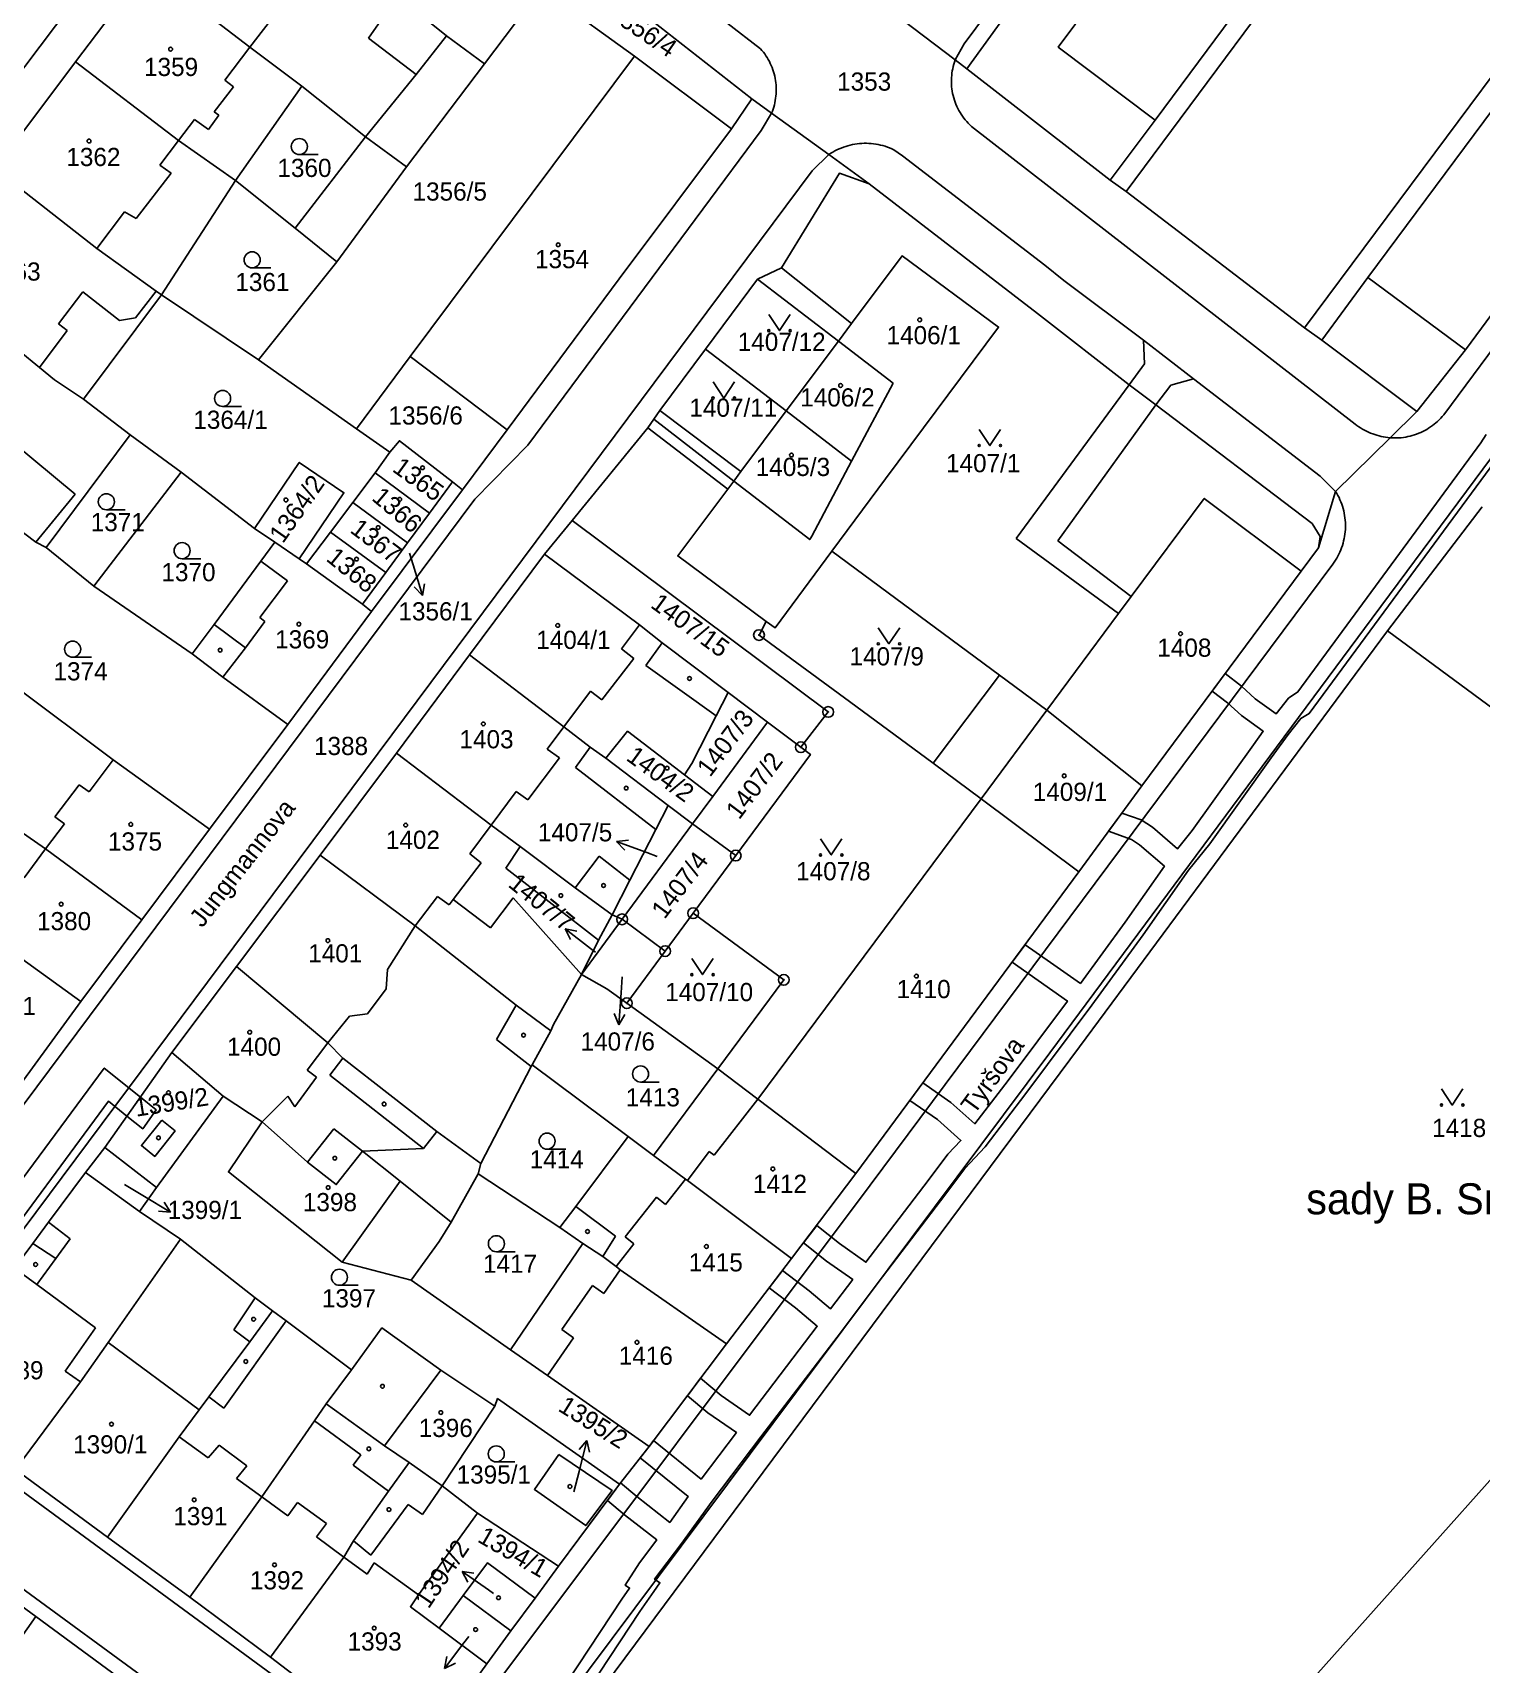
# Model space of a CAD drawing. Extents: x -784124 to -780570, y -980818 to -976926.
# Drawn here: x -782074.2 to -781938.7, y -979151.9 to -978999.4 of the extents above; entities that cross this region are included whole.
import ezdxf
from ezdxf.enums import TextEntityAlignment as Align

# ---------------------------------------------------------------- set-up
doc = ezdxf.new("R2010")
doc.units = 0
doc.header["$LTSCALE"] = 3.138375
doc.header["$MEASUREMENT"] = 0
doc.linetypes.add('0_051C', pattern=[0])
for name, color, linetype in [('1008', 1, 'CONTINUOUS'), ('1010', 1, 'CONTINUOUS'), ('1029', 1, 'CONTINUOUS'), ('105', 1, 'CONTINUOUS'), ('18', 1, 'CONTINUOUS'), ('21800', 1, 'CONTINUOUS'), ('21900', 1, 'CONTINUOUS'), ('21999', 1, 'CONTINUOUS'), ('23700', 1, 'CONTINUOUS'), ('304', 1, 'CONTINUOUS'), ('314', 1, 'CONTINUOUS'), ('402', 1, 'CONTINUOUS'), ('404', 1, 'CONTINUOUS')]:
    doc.layers.add(name, color=color, linetype=linetype)

# ---------------------------------------------------------------- blocks, each defined once
blk = doc.blocks.new('4_02$0')
at = {"layer": '404', "color": 255, "linetype": 'Continuous'}
blk.add_circle((-0.01, 0), 0.175, dxfattribs=at)
blk = doc.blocks.new('1029$1')
at = {"layer": '1029', "color": 6, "linetype": 'Continuous'}
for p, q in [((0, 3), (-0.5, 2)), ((0, 0), (0, 3)), ((0, 3), (0.5, 2))]:
    blk.add_line(p, q, dxfattribs=at)
blk = doc.blocks.new('3_04$3')
at = {"layer": '304', "color": 255, "linetype": 'Continuous'}
blk.add_line((0.01, 0), (1.76, 0), dxfattribs=at)
blk.add_circle((0.01, 0.75), 0.75, dxfattribs=at)
blk = doc.blocks.new('3_14$2')
at = {"layer": '314', "color": 255, "linetype": 'Continuous'}
blk.add_lwpolyline([(-1, 1.5), (0, 0), (1, 1.5)], dxfattribs=at)
for centre in [(-1, 0), (1, 0)]:
    blk.add_circle(centre, 0.1, dxfattribs=at)
blk = doc.blocks.new('1_05$19')
at = {"layer": '105', "color": 3, "linetype": 'Continuous'}
for radius in [0.5, 0.0303]:
    blk.add_circle((0, 0), radius, dxfattribs=at)

msp = doc.modelspace()

# ---------------------------------------------------------------- linework, layer by layer
at = {"layer": '1029', "color": 255, "linetype": 'Continuous'}
for p, q in [((-782038.91, -979048.02), (-782038.58, -979049.12)), ((-782015.76, -979076.38), (-782016.75, -979076.01)), ((-782021.54, -979085.34), (-782022, -979084.99)), ((-782019.03, -979087.65), (-782019.14, -979089.13)), ((-782065.57, -979107.05), (-782063.84, -979108.1)), ((-782023.55, -979135.81), (-782023.07, -979133.91)), ((-782031.06, -979145.31), (-782031.55, -979144.97)), ((-782033.39, -979149.31), (-782033.83, -979149.91))]:
    msp.add_line(p, q, dxfattribs=at)
at = {"layer": '21800', "color": 255, "linetype": 'Continuous'}
for p, q in [((-781987.08, -979000.42), (-781958.5, -978962.03)), ((-782045.84, -978970.11), (-782006.11, -979000.87)), ((-781894.98, -978971.29), (-781942.24, -979035.1)), ((-781917.38, -978976.05), (-781955.25, -979026.98)), ((-781971.93, -979014.22), (-781946.86, -978980.46)), ((-781948.94, -979054.12), (-781903.88, -978993.4)), ((-782051.29, -978997.43), (-782053.85, -979000.72)), ((-782042.76, -978999.89), (-782041.39, -978997.91)), ((-782038.3, -979003.29), (-782042.76, -978999.89)), ((-782035.46, -978999.65), (-782038.3, -979003.29)), ((-782053.85, -979000.72), (-782056.19, -979003.8)), ((-781987.08, -979000.42), (-781987.91, -979001.92)), ((-782043.03, -979009.1), (-782038.3, -979003.29)), ((-782055.36, -979004.44), (-782057.17, -979006.77)), ((-782056.19, -979003.8), (-782055.36, -979004.44)), ((-782059.01, -979007.49), (-782060.52, -979009.46)), ((-782057.72, -979008.43), (-782059.01, -979007.49)), ((-782056.74, -979007.08), (-782057.72, -979008.43)), ((-782057.17, -979006.77), (-782056.74, -979007.08)), ((-782006.05, -979008.5), (-782005.07, -979006.91)), ((-781973.42, -979013.15), (-781969.21, -979007.55)), ((-782060.52, -979009.46), (-782062.27, -979011.77)), ((-782049.6, -979017.66), (-782043.03, -979009.1)), ((-782006.05, -979008.5), (-782027.85, -979037.95)), ((-781950.52, -979035.96), (-781986.39, -979008.13)), ((-782001.27, -979012.28), (-781999.73, -979010.77)), ((-781992.85, -979010.87), (-781993.64, -979010.31)), ((-781979.54, -979021.12), (-781992.85, -979010.87)), ((-782085.24, -979124.93), (-782001.27, -979012.28)), ((-782061.2, -979012.49), (-782064.47, -979016.73)), ((-782062.27, -979011.77), (-782061.2, -979012.49)), ((-782065.56, -979016.12), (-782068.15, -979019.54)), ((-782064.47, -979016.73), (-782065.56, -979016.12)), ((-781997.6, -979026.57), (-782004.16, -979021.36)), ((-781977.75, -979022.54), (-781979.54, -979021.12)), ((-781970.31, -979028.12), (-781977.75, -979022.54)), ((-781953.64, -979028.12), (-781949.34, -979022.27)), ((-782071.73, -979026.59), (-782069.47, -979023.61)), ((-782066.04, -979026.27), (-782069.47, -979023.61)), ((-782062.6, -979023.54), (-782064.52, -979026.03)), ((-782064.52, -979026.03), (-782066.04, -979026.27)), ((-782070.93, -979027.23), (-782073.51, -979030.67)), ((-782071.73, -979026.59), (-782070.93, -979027.23)), ((-781965.65, -979031.74), (-781970.31, -979028.12)), ((-781970.31, -979028.12), (-781970.2, -979030.34)), ((-781970.2, -979030.34), (-781971.64, -979032.28)), ((-781971.64, -979032.28), (-781982.22, -979046.65)), ((-781967.76, -979032.34), (-781969.14, -979034.17)), ((-781965.65, -979031.74), (-781967.76, -979032.34)), ((-781953.78, -979040.84), (-781965.65, -979031.74)), ((-782007.95, -979040.4), (-782015.53, -979034.71)), ((-781969.14, -979034.17), (-781978.33, -979046.87)), ((-782009.17, -979042.04), (-782016.64, -979036.3)), ((-782076.07, -979037.62), (-782070.16, -979042.51)), ((-782027.85, -979037.95), (-782032.81, -979042.99)), ((-781952.35, -979042.26), (-781953.78, -979040.84)), ((-782032.81, -979042.99), (-782091.46, -979121.65)), ((-782070.16, -979042.51), (-782073.86, -979047)), ((-781982.22, -979046.65), (-781972.65, -979053.68)), ((-781978.33, -979046.87), (-781971.47, -979052.08)), ((-782050.34, -979050.61), (-782052.81, -979048.78)), ((-781952.61, -979049.06), (-781995.87, -979107.12)), ((-782052.9, -979054.06), (-782050.34, -979050.61)), ((-782054.26, -979056.87), (-782057.19, -979054.69)), ((-782054.26, -979056.87), (-782052.43, -979054.41)), ((-782052.43, -979054.41), (-782052.9, -979054.06)), ((-782017.42, -979054.75), (-782019.09, -979056.99)), ((-781979.06, -979094.74), (-781948.94, -979054.12)), ((-782015.3, -979056.42), (-782016.83, -979058.53)), ((-782056.36, -979059.63), (-782054.26, -979056.87)), ((-782017.95, -979057.88), (-782020.95, -979061.74)), ((-782019.09, -979056.99), (-782017.95, -979057.88)), ((-782016.83, -979058.53), (-782010.26, -979063.25)), ((-782022.01, -979060.94), (-782024.48, -979064.26)), ((-782020.95, -979061.74), (-782022.01, -979060.94)), ((-781979.33, -979062.72), (-781985.49, -979070.99)), ((-782024.48, -979064.26), (-782026.04, -979066.37)), ((-782066.62, -979067.36), (-782068.88, -979070.34)), ((-782024.91, -979067.16), (-782027.85, -979071.09)), ((-782026.04, -979066.37), (-782024.91, -979067.16)), ((-782022.04, -979066.17), (-782023.41, -979068.08)), ((-782023.41, -979068.08), (-782015.88, -979073.88)), ((-782069.79, -979069.68), (-782072.06, -979072.68)), ((-782068.88, -979070.34), (-782069.79, -979069.68)), ((-782028.95, -979070.31), (-782031.29, -979073.48)), ((-782027.85, -979071.09), (-782028.95, -979070.31)), ((-782071.16, -979073.34), (-782072.94, -979075.69)), ((-782072.06, -979072.68), (-782071.16, -979073.34)), ((-782031.29, -979073.48), (-782033.29, -979076.14)), ((-782072.94, -979075.69), (-782074.94, -979078.4)), ((-782033.29, -979076.14), (-782032.23, -979077)), ((-782028.57, -979075.46), (-782029.93, -979077.49)), ((-782023.42, -979079.31), (-782021.2, -979076.37)), ((-782021.2, -979076.37), (-782018.31, -979078.6)), ((-782032.23, -979077), (-782034.83, -979080.43)), ((-782029.93, -979077.49), (-782021.26, -979084.22)), ((-782036.29, -979080.12), (-782038.38, -979082.89)), ((-782035.21, -979080.93), (-782036.29, -979080.12)), ((-782034.83, -979080.43), (-782035.21, -979080.93)), ((-782034.83, -979080.43), (-782031.36, -979083.06)), ((-782031.36, -979083.06), (-782029.24, -979080.26)), ((-782029.24, -979080.26), (-782022.85, -979087.42)), ((-782038.38, -979082.89), (-782040.98, -979086.97)), ((-782040.98, -979086.97), (-782041.1, -979088.78)), ((-782041.1, -979088.78), (-782042.86, -979091.11)), ((-782028.95, -979090.28), (-782030.8, -979093.5)), ((-782044.53, -979091.33), (-782046.56, -979093.81)), ((-782042.86, -979091.11), (-782044.53, -979091.33)), ((-782046.56, -979093.81), (-782048.49, -979096.36)), ((-782030.88, -979164.07), (-781979.06, -979094.74)), ((-782030.8, -979093.5), (-782027.55, -979096.03)), ((-782048.49, -979096.36), (-782047.6, -979097.03)), ((-782046.38, -979096.85), (-782045.14, -979095.26)), ((-782047.6, -979097.03), (-782049.63, -979099.79)), ((-782037.61, -979103.69), (-782046.38, -979096.85)), ((-782050.3, -979098.8), (-782052.69, -979101.2)), ((-782049.63, -979099.79), (-782050.3, -979098.8)), ((-782010.43, -979104.32), (-782006.37, -979099.09)), ((-782046.01, -979101.86), (-782048.45, -979104.97)), ((-782043.33, -979103.96), (-782046.01, -979101.86)), ((-782036.38, -979102.11), (-782037.61, -979103.69)), ((-782037.61, -979103.69), (-782043.33, -979103.96)), ((-782012.95, -979106.69), (-782010.9, -979103.99)), ((-782010.9, -979103.99), (-782010.43, -979104.32)), ((-782045.22, -979114.31), (-782039.79, -979106.74)), ((-781995.87, -979107.12), (-782036.53, -979161.37)), ((-782014.98, -979108.94), (-782013.11, -979106.57)), ((-782018.77, -979111.97), (-782015.84, -979108.26)), ((-782015.84, -979108.26), (-782014.98, -979108.94)), ((-782019.66, -979111.9), (-782023.38, -979109.11)), ((-782072.68, -979110.59), (-782070.65, -979112.13)), ((-782074.14, -979112.57), (-782071.99, -979113.98)), ((-782070.65, -979112.13), (-782071.99, -979113.98)), ((-782020.86, -979113.78), (-782019.66, -979111.9)), ((-782019.61, -979114.72), (-782017.95, -979112.61)), ((-782017.95, -979112.61), (-782018.77, -979111.97)), ((-782071.99, -979113.98), (-782073.75, -979116.41)), ((-782075.85, -979114.9), (-782073.75, -979116.41)), ((-782019.22, -979115.03), (-782020.76, -979117.25)), ((-782073.75, -979116.41), (-782068.28, -979120.48)), ((-782053.35, -979117.66), (-782055.35, -979120.66)), ((-782021.83, -979116.51), (-782024.69, -979120.62)), ((-782020.76, -979117.25), (-782021.83, -979116.51)), ((-782068.28, -979120.48), (-782071.1, -979124.51)), ((-782056.27, -979127.96), (-782050.45, -979119.81)), ((-782055.35, -979120.66), (-782053.86, -979121.76)), ((-782024.69, -979120.62), (-782023.58, -979121.39)), ((-782067.1, -979121.85), (-782058.58, -979128.14)), ((-782023.58, -979121.39), (-782026.03, -979124.93)), ((-782071.1, -979124.51), (-782069.67, -979125.51)), ((-782036, -979124.41), (-782041.27, -979131.5)), ((-782057.67, -979126.91), (-782056.27, -979127.96)), ((-782039.33, -979161.98), (-782084.7, -979128.72)), ((-782043.46, -979132.33), (-782047.81, -979129.16)), ((-782060.44, -979130.66), (-782057.73, -979132.63)), ((-782057.73, -979132.63), (-782056.7, -979131.42)), ((-782056.7, -979131.42), (-782054.13, -979133.37)), ((-782044.19, -979133.32), (-782043.46, -979132.33)), ((-782054.13, -979133.37), (-782055.09, -979134.55)), ((-782055.09, -979134.55), (-782052.72, -979136.27)), ((-782040.87, -979135.75), (-782044.19, -979133.32)), ((-782088.57, -979134.99), (-782043.42, -979168.04)), ((-782035.87, -979135.25), (-782037.7, -979137.91)), ((-782052.72, -979136.27), (-782050.3, -979138.05)), ((-782050.3, -979138.05), (-782049.38, -979136.8)), ((-782049.38, -979136.8), (-782046.68, -979138.76)), ((-782039.05, -979136.98), (-782042.54, -979141.71)), ((-782037.7, -979137.91), (-782039.05, -979136.98)), ((-782046.68, -979138.76), (-782047.61, -979140.02)), ((-782047.61, -979140.02), (-782045.05, -979141.9)), ((-782042.54, -979141.71), (-782044.16, -979140.37)), ((-782045.05, -979141.9), (-782042.89, -979143.51)), ((-782042.89, -979143.51), (-782042.24, -979142.45)), ((-782042.24, -979142.45), (-782038.08, -979145.43))]:
    msp.add_line(p, q, dxfattribs=at)
for points in [[(-782005.07, -979006.91), (-782004.995, -979006.716), (-782004.926, -979006.519), (-782004.865, -979006.32), (-782004.811, -979006.118), (-782004.764, -979005.915), (-782004.725, -979005.711), (-782004.693, -979005.505), (-782004.668, -979005.298), (-782004.651, -979005.09), (-782004.642, -979004.882), (-782004.639, -979004.674), (-782004.645, -979004.465), (-782004.658, -979004.257), (-782004.678, -979004.05), (-782004.706, -979003.844), (-782004.742, -979003.638), (-782004.784, -979003.434), (-782004.834, -979003.232), (-782004.892, -979003.032), (-782004.956, -979002.833), (-782005.028, -979002.638), (-782005.107, -979002.445), (-782005.192, -979002.255), (-782005.284, -979002.068), (-782005.383, -979001.885), (-782005.489, -979001.705), (-782005.601, -979001.529), (-782005.719, -979001.358), (-782005.844, -979001.19), (-782005.974, -979001.028), (-782006.11, -979000.87)], [(-781986.39, -979008.13), (-781986.545, -979007.985), (-781986.694, -979007.834), (-781986.837, -979007.678), (-781986.974, -979007.516), (-781987.106, -979007.349), (-781987.231, -979007.178), (-781987.349, -979007.002), (-781987.461, -979006.822), (-781987.566, -979006.638), (-781987.665, -979006.45), (-781987.756, -979006.259), (-781987.84, -979006.064), (-781987.917, -979005.866), (-781987.986, -979005.666), (-781988.048, -979005.463), (-781988.102, -979005.258), (-781988.148, -979005.051), (-781988.187, -979004.843), (-781988.218, -979004.633), (-781988.242, -979004.422), (-781988.257, -979004.211), (-781988.265, -979003.999), (-781988.264, -979003.787), (-781988.256, -979003.575), (-781988.24, -979003.363), (-781988.216, -979003.152), (-781988.184, -979002.943), (-781988.145, -979002.734), (-781988.097, -979002.528), (-781988.042, -979002.323), (-781987.98, -979002.12), (-781987.91, -979001.92)], [(-781993.64, -979010.31), (-781993.841, -979010.219), (-781994.044, -979010.135), (-781994.251, -979010.059), (-781994.46, -979009.99), (-781994.672, -979009.928), (-781994.886, -979009.874), (-781995.101, -979009.828), (-781995.318, -979009.79), (-781995.536, -979009.759), (-781995.756, -979009.736), (-781995.975, -979009.721), (-781996.196, -979009.714), (-781996.416, -979009.715), (-781996.636, -979009.724), (-781996.856, -979009.74), (-781997.075, -979009.765), (-781997.293, -979009.797), (-781997.51, -979009.837), (-781997.725, -979009.885), (-781997.938, -979009.94), (-781998.149, -979010.004), (-781998.358, -979010.074), (-781998.564, -979010.152), (-781998.767, -979010.237), (-781998.967, -979010.33), (-781999.164, -979010.43), (-781999.356, -979010.536), (-781999.545, -979010.65), (-781999.73, -979010.77)], [(-781942.24, -979035.1), (-781942.376, -979035.26), (-781942.518, -979035.415), (-781942.665, -979035.565), (-781942.818, -979035.71), (-781942.975, -979035.849), (-781943.138, -979035.982), (-781943.305, -979036.11), (-781943.476, -979036.232), (-781943.652, -979036.347), (-781943.831, -979036.457), (-781944.014, -979036.559), (-781944.201, -979036.656), (-781944.391, -979036.745), (-781944.585, -979036.828), (-781944.781, -979036.904), (-781944.979, -979036.973), (-781945.18, -979037.034), (-781945.383, -979037.089), (-781945.588, -979037.136), (-781945.794, -979037.176), (-781946.002, -979037.209), (-781946.211, -979037.235), (-781946.42, -979037.253), (-781946.63, -979037.263), (-781946.84, -979037.266), (-781947.05, -979037.262), (-781947.26, -979037.25)], [(-781947.26, -979037.25), (-781947.468, -979037.228), (-781947.675, -979037.199), (-781947.881, -979037.163), (-781948.086, -979037.121), (-781948.289, -979037.071), (-781948.49, -979037.014), (-781948.689, -979036.95), (-781948.886, -979036.88), (-781949.081, -979036.803), (-781949.273, -979036.72), (-781949.461, -979036.63), (-781949.647, -979036.533), (-781949.829, -979036.431), (-781950.008, -979036.322), (-781950.183, -979036.207), (-781950.353, -979036.086), (-781950.52, -979035.96)], [(-781952.35, -979042.26), (-781952.237, -979042.448), (-781952.132, -979042.639), (-781952.033, -979042.835), (-781951.941, -979043.034), (-781951.857, -979043.236), (-781951.78, -979043.441), (-781951.71, -979043.648), (-781951.648, -979043.858), (-781951.594, -979044.07), (-781951.547, -979044.284), (-781951.508, -979044.5), (-781951.477, -979044.717), (-781951.453, -979044.934), (-781951.438, -979045.153), (-781951.431, -979045.372), (-781951.431, -979045.591), (-781951.439, -979045.809), (-781951.456, -979046.028), (-781951.48, -979046.245), (-781951.512, -979046.462), (-781951.552, -979046.677), (-781951.599, -979046.891), (-781951.655, -979047.103), (-781951.717, -979047.313), (-781951.788, -979047.52), (-781951.866, -979047.725), (-781951.951, -979047.926), (-781952.044, -979048.125), (-781952.143, -979048.32), (-781952.25, -979048.511), (-781952.363, -979048.698), (-781952.483, -979048.881), (-781952.61, -979049.06)], [(-782062.08, -979101.04), (-782060.84, -979102.05), (-782062.74, -979104.43), (-782063.98, -979103.43), (-782062.08, -979101.04)]]:
    msp.add_lwpolyline(points, dxfattribs=at)
at = {"layer": '21900', "color": 3, "linetype": 'Continuous'}
for p, q in [((-782024.15, -978992.04), (-782006.92, -979005.57)), ((-782063.51, -978993.3), (-782070.13, -979002.09)), ((-782031.92, -979002.27), (-782026.61, -978995.27)), ((-782026.61, -978995.27), (-782017.88, -979001.55)), ((-782017.88, -979001.55), (-782038.87, -979029.66)), ((-782008.83, -979008.35), (-782017.88, -979001.55)), ((-782070.13, -979002.09), (-782077.66, -979012.12)), ((-782039.2, -979011.92), (-782031.92, -979002.27)), ((-782055.2, -979013.18), (-782048.99, -979004.37)), ((-782006.92, -979005.57), (-782008.83, -979008.35)), ((-782045.7, -979020.78), (-782039.2, -979011.92)), ((-782055.2, -979013.18), (-782062.12, -979023.89)), ((-782053.05, -979029.95), (-782045.7, -979020.78)), ((-782011.25, -979028.95), (-782006.4, -979022.42)), ((-782006.4, -979022.42), (-781998.83, -979028.21)), ((-782069.41, -979033.65), (-782062.12, -979023.89)), ((-782062.12, -979023.89), (-782053.05, -979029.95)), ((-782003.72, -979034.74), (-782011.25, -979028.95)), ((-781998.83, -979028.21), (-782003.72, -979034.74)), ((-781940.2, -979029.03), (-781944.77, -979034.8)), ((-782043.87, -979036.4), (-782053.05, -979029.95)), ((-782043.87, -979036.4), (-782038.87, -979029.66)), ((-782038.87, -979029.66), (-782029.78, -979036.5)), ((-782069.41, -979033.65), (-782065.03, -979036.96)), ((-782065.03, -979036.96), (-782060.27, -979040.47)), ((-782040.76, -979038.59), (-782043.87, -979036.4)), ((-782029.78, -979036.5), (-782033.96, -979042.1)), ((-782008.61, -979041.29), (-782016.09, -979035.52)), ((-782042.14, -979040.53), (-782040.76, -979038.59)), ((-782060.27, -979040.47), (-782053.41, -979045.73)), ((-782044.22, -979043.29), (-782042.14, -979040.53)), ((-782042.14, -979040.53), (-782037.06, -979044.3)), ((-782037.06, -979044.3), (-782034.91, -979041.37)), ((-782033.96, -979042.1), (-782034.91, -979041.37)), ((-782033.96, -979042.1), (-782042.48, -979053.5)), ((-782046.31, -979046.06), (-782044.22, -979043.29)), ((-782044.22, -979043.29), (-782039.1, -979047.07)), ((-782039.1, -979047.07), (-782037.06, -979044.3)), ((-781938.65, -979043.71), (-781947.5, -979055.31)), ((-782053.41, -979045.73), (-782051.5, -979047.02)), ((-782048.55, -979049.02), (-782046.31, -979046.06)), ((-782046.31, -979046.06), (-782041.13, -979049.84)), ((-782026.29, -979048.12), (-782023.72, -979044.97)), ((-782023.72, -979044.97), (-781999.78, -979062.88)), ((-782072.9, -979047.5), (-782068.42, -979051.11)), ((-782051.5, -979047.02), (-782049.24, -979048.55)), ((-782041.13, -979049.84), (-782039.1, -979047.07)), ((-781953.94, -979047.52), (-781955.57, -979049.71)), ((-782049.24, -979048.55), (-782048.55, -979049.02)), ((-782048.55, -979049.02), (-782043.31, -979052.81)), ((-782033.31, -979057.54), (-782026.29, -979048.12)), ((-781999.43, -979047.84), (-781983.78, -979059.45)), ((-782043.31, -979052.81), (-782041.13, -979049.84)), ((-781955.57, -979049.71), (-781970.46, -979069.78)), ((-782068.42, -979051.11), (-782059.23, -979057.44)), ((-782050.28, -979064.04), (-782042.48, -979053.5)), ((-782042.48, -979053.5), (-782043.31, -979052.81)), ((-782040.15, -979066.74), (-782033.31, -979057.54)), ((-781989.98, -979067.67), (-781983.78, -979059.45)), ((-781983.78, -979059.45), (-781979.33, -979062.72)), ((-782005.45, -979063.84), (-782009.12, -979061.07)), ((-781999.78, -979062.88), (-782002.34, -979066.18)), ((-781979.33, -979062.72), (-781970.46, -979069.78)), ((-782057.61, -979073.84), (-782050.28, -979064.04)), ((-782005.45, -979063.84), (-782010.58, -979070.8)), ((-782002.34, -979066.18), (-782005.45, -979063.84)), ((-782047.26, -979076.27), (-782040.15, -979066.74)), ((-782014.73, -979071.62), (-782020.56, -979067.21)), ((-782013.22, -979068.77), (-782010.58, -979070.8)), ((-781985.49, -979070.99), (-781989.98, -979067.67)), ((-781970.46, -979069.78), (-781976.34, -979077.82)), ((-782012.46, -979073.34), (-782014.73, -979071.62)), ((-782010.58, -979070.8), (-782012.46, -979073.34)), ((-782006.37, -979099.09), (-781985.49, -979070.99)), ((-781985.49, -979070.99), (-781976.34, -979077.82)), ((-782012.46, -979073.34), (-782019.05, -979082.27)), ((-782012.46, -979073.34), (-782008.43, -979076.31)), ((-782063.94, -979082.31), (-782057.61, -979073.84)), ((-782055.09, -979086.68), (-782047.26, -979076.27)), ((-782012.41, -979081.7), (-782008.43, -979076.31)), ((-781976.34, -979077.82), (-781997.19, -979106.03)), ((-782069.64, -979089.94), (-782063.94, -979082.31)), ((-782019.05, -979082.27), (-782022.85, -979087.42)), ((-782019.99, -979081.85), (-782019.05, -979082.27)), ((-782019.05, -979082.27), (-782015.02, -979085.24)), ((-782015.02, -979085.24), (-782012.41, -979081.7)), ((-782012.41, -979081.7), (-782003.93, -979087.93)), ((-782018.61, -979090.11), (-782015.02, -979085.24)), ((-782061.14, -979094.73), (-782055.09, -979086.68)), ((-782003.93, -979087.93), (-782010.11, -979096.26)), ((-782075.24, -979097.64), (-782069.64, -979089.94)), ((-782018.61, -979090.11), (-782010.11, -979096.26)), ((-782027.46, -979095.87), (-782025.72, -979092.71)), ((-782067.41, -979103.6), (-782061.14, -979094.73)), ((-782061.14, -979094.73), (-782056.33, -979098.81)), ((-782027.46, -979095.87), (-782018.48, -979102.57)), ((-782010.11, -979096.26), (-782016.11, -979104.34)), ((-782010.11, -979096.26), (-782006.37, -979099.09)), ((-782056.33, -979098.81), (-782062.57, -979107.34)), ((-782052.69, -979101.2), (-782056.33, -979098.81)), ((-782006.37, -979099.09), (-781997.19, -979106.03)), ((-782018.48, -979102.57), (-782016.11, -979104.34)), ((-782069.2, -979105.94), (-782067.41, -979103.6)), ((-782067.41, -979103.6), (-782062.57, -979107.34)), ((-782032.5, -979106.07), (-782032.24, -979105.09)), ((-782064.16, -979109.6), (-782069.2, -979105.94)), ((-782035.02, -979110.59), (-782032.5, -979106.07)), ((-782032.5, -979106.07), (-782024.87, -979111.09)), ((-781997.19, -979106.03), (-782003.21, -979113.99)), ((-782062.57, -979107.34), (-782064.16, -979109.6)), ((-782060.33, -979112.18), (-782064.16, -979109.6)), ((-782024.87, -979111.09), (-782022.73, -979112.58)), ((-782022.73, -979112.58), (-782029.49, -979122.51)), ((-782003.21, -979113.99), (-782009.29, -979121.96)), ((-782029.49, -979122.51), (-782038.76, -979116.02)), ((-782009.29, -979121.96), (-782016.53, -979131.56)), ((-782046.72, -979127.58), (-782044.33, -979124.38)), ((-782035.87, -979135.25), (-782030.95, -979127.8)), ((-782016.53, -979131.56), (-782019.28, -979135.09)), ((-782035.87, -979135.25), (-782038.96, -979133.06)), ((-782067.16, -979140.03), (-782075.74, -979133.71)), ((-782032.56, -979137.79), (-782035.87, -979135.25)), ((-782019.28, -979135.09), (-782024.99, -979142.76)), ((-782024.99, -979142.76), (-782032.56, -979137.79)), ((-782059.45, -979145.64), (-782067.16, -979140.03)), ((-782081.37, -979141.99), (-782073.86, -979147.45)), ((-782024.99, -979142.76), (-782027.19, -979145.75)), ((-782051.92, -979151.27), (-782059.45, -979145.64)), ((-782036.14, -979148.55), (-782033.89, -979145.49)), ((-782033.89, -979145.49), (-782029.45, -979148.81)), ((-782027.19, -979145.75), (-782029.45, -979148.81)), ((-782073.86, -979147.45), (-782065.59, -979153.54)), ((-782031.7, -979151.87), (-782036.14, -979148.55)), ((-782029.45, -979148.81), (-782031.7, -979151.87)), ((-782039.88, -979160.42), (-782051.92, -979151.27))]:
    msp.add_line(p, q, dxfattribs=at)
for points in [[(-781986.81, -979002.76), (-781978.21, -978990.83), (-781977.06, -978989.3), (-781967.9, -978976.97), (-781966.78, -978975.5), (-781946.26, -978947.9), (-781945.22, -978946.44), (-781936.13, -978934.1), (-781934.92, -978932.59), (-781922.66, -978916.25), (-781920.05, -978913.1), (-781912.51, -978901.99), (-781909.98, -978901.26), (-781906.92, -978901.94)], [(-782138.38, -979086.67), (-782126.52, -979071.06), (-782110.36, -979049.61), (-782087.82, -979019.63), (-782050.52, -978970.17)], [(-781962.16, -978978.95), (-781963.38, -978980.59), (-781967.85, -978986.63), (-781972.31, -978992.66), (-781973.53, -978994.31), (-781978.28, -979000.72), (-781969.21, -979007.55), (-781958.77, -978993.46), (-781948.32, -978979.37), (-781957.41, -978972.53), (-781962.16, -978978.95)], [(-781940.2, -979029.03), (-781949.34, -979022.27), (-781915.81, -978977.14), (-781906.7, -978983.86)], [(-782056.22, -978983.74), (-782046.54, -978991.2), (-782045.32, -978992.1), (-782043.45, -978993.25), (-782035.46, -978999.65), (-782031.92, -979002.27)], [(-781906.7, -978983.86), (-781916.97, -978997.64), (-781930.02, -979015.21), (-781940.2, -979029.03)], [(-782063.51, -978993.3), (-782053.85, -979000.72), (-782048.99, -979004.37)], [(-781986.81, -979002.76), (-781987.91, -979001.92), (-781992.8, -978998.2), (-781993.78, -978997.45)], [(-782070.13, -979002.09), (-782060.52, -979009.46), (-782055.2, -979013.18)], [(-781944.77, -979034.8), (-781953.64, -979028.12), (-781955.25, -979026.98), (-781971.93, -979014.22), (-781973.42, -979013.15), (-781986.81, -979002.76)], [(-782048.99, -979004.37), (-782043.03, -979009.1), (-782039.2, -979011.92)], [(-782006.92, -979005.57), (-782005.07, -979006.91), (-781999.73, -979010.77), (-781995.96, -979013.5)], [(-782029.78, -979036.5), (-782019.32, -979022.38), (-782008.83, -979008.35)], [(-782077.66, -979012.12), (-782068.15, -979019.54), (-782062.6, -979023.54), (-782062.12, -979023.89)], [(-782006.4, -979022.42), (-782004.16, -979021.36), (-781998.73, -979012.51), (-781995.96, -979013.5)], [(-782055.2, -979013.18), (-782049.6, -979017.66), (-782045.7, -979020.78)], [(-781995.96, -979013.5), (-781980.22, -979025.64), (-781971.64, -979032.28), (-781969.14, -979034.17), (-781954.55, -979045.25), (-781953.79, -979046.47), (-781953.94, -979047.52)], [(-781999.43, -979047.84), (-781994.42, -979041.08), (-781983.86, -979026.9), (-781992.87, -979020.24), (-781997.6, -979026.57), (-781998.83, -979028.21)], [(-782085.3, -979022.06), (-782075.4, -979029.12), (-782073.51, -979030.67), (-782072.1, -979031.82), (-782069.41, -979033.65)], [(-782016.09, -979035.52), (-782015.53, -979034.71), (-782011.25, -979028.95)], [(-782003.72, -979034.74), (-782007.95, -979040.4), (-782008.61, -979041.29)], [(-781944.77, -979034.8), (-781947.26, -979037.25), (-781952.35, -979042.26), (-781953.94, -979047.52)], [(-782023.72, -979044.97), (-782016.64, -979036.3), (-782016.09, -979035.52)], [(-782034.91, -979041.37), (-782039.87, -979037.53), (-782040.76, -979038.59)], [(-782083.8, -979039.49), (-782073.86, -979047), (-782072.9, -979047.5)], [(-782053.41, -979045.73), (-782049.22, -979039.55), (-782045.05, -979042.38), (-782049.24, -979048.55)], [(-782008.61, -979041.29), (-782009.17, -979042.04), (-782013.85, -979048.29), (-782005.57, -979054.41)], [(-781979.33, -979062.72), (-781972.65, -979053.68), (-781971.47, -979052.08), (-781964.63, -979042.91), (-781955.57, -979049.71)], [(-781947.5, -979055.31), (-781934.45, -979064.94), (-781918.52, -979058.4), (-781911.24, -979045.28)], [(-782051.5, -979047.02), (-782052.81, -979048.78), (-782057.19, -979054.69), (-782059.23, -979057.44)], [(-782026.29, -979048.12), (-782017.42, -979054.75), (-782015.3, -979056.42), (-782009.12, -979061.07)], [(-782005.57, -979054.41), (-782004.74, -979055.02), (-781999.43, -979047.84)], [(-782028.73, -979168.28), (-782028.93, -979164.98), (-781976.28, -979094.2), (-781947.5, -979055.31)], [(-781989.98, -979067.67), (-781997.8, -979061.91), (-782006.25, -979055.69), (-782005.57, -979054.41)], [(-782059.23, -979057.44), (-782056.36, -979059.63), (-782050.28, -979064.04)], [(-782020.56, -979067.21), (-782022.04, -979066.17), (-782024.48, -979064.26), (-782033.31, -979057.54)], [(-781825.29, -979057.37), (-781852.74, -979075.72), (-781887.79, -979084.37), (-781917.16, -979111.47), (-781963.6, -979163.52), (-781977.14, -979204.98), (-781983.11, -979206.22)], [(-782075.95, -979060.39), (-782066.62, -979067.36), (-782057.61, -979073.84)], [(-782009.12, -979061.07), (-782010.26, -979063.25), (-782012.52, -979067.7), (-782013.22, -979068.77)], [(-782013.22, -979068.77), (-782018.54, -979064.69), (-782020.56, -979067.21)], [(-782019.99, -979081.85), (-782023.42, -979079.31), (-782028.57, -979075.46), (-782031.29, -979073.48), (-782040.15, -979066.74)], [(-782008.43, -979076.31), (-782001.45, -979066.85), (-782002.34, -979066.18)], [(-782082.42, -979068.82), (-782075.4, -979073.97), (-782072.94, -979075.69), (-782063.94, -979082.31)], [(-782019.99, -979081.85), (-782018.31, -979078.6), (-782015.88, -979073.88), (-782014.73, -979071.62)], [(-782025.72, -979092.71), (-782028.95, -979090.28), (-782038.38, -979082.89), (-782047.26, -979076.27)], [(-782085.04, -979079.01), (-782078.67, -979083.44), (-782069.64, -979089.94)], [(-782022.85, -979087.42), (-782021.26, -979084.22), (-782019.99, -979081.85)], [(-782032.24, -979105.09), (-782036.38, -979102.11), (-782045.14, -979095.26), (-782046.56, -979093.81), (-782055.09, -979086.68)], [(-782025.72, -979092.71), (-782025.46, -979092.1), (-782022.85, -979087.42)], [(-782022.85, -979087.42), (-782020.47, -979088.76), (-782018.61, -979090.11)], [(-782032.24, -979105.09), (-782027.55, -979096.03), (-782027.46, -979095.87)], [(-782038.76, -979116.02), (-782045.22, -979114.31), (-782055.85, -979105.88), (-782052.69, -979101.2)], [(-782035.02, -979110.59), (-782039.79, -979106.74), (-782043.33, -979103.96), (-782045.77, -979107.07), (-782048.45, -979104.97), (-782052.69, -979101.2)], [(-782024.87, -979111.09), (-782023.38, -979109.11), (-782018.48, -979102.57)], [(-782016.11, -979104.34), (-782013.11, -979106.57), (-782012.95, -979106.69), (-782003.21, -979113.99)], [(-782075.74, -979133.71), (-782083.61, -979127.94), (-782083.9, -979125.78), (-782075.85, -979114.9), (-782074.14, -979112.57), (-782072.68, -979110.59), (-782069.2, -979105.94)], [(-782038.76, -979116.02), (-782036.14, -979112.4), (-782035.02, -979110.59)], [(-782075.74, -979133.71), (-782069.67, -979125.51), (-782067.1, -979121.85), (-782060.33, -979112.18)], [(-782051.72, -979118.87), (-782053.35, -979117.66), (-782060.33, -979112.18)], [(-782022.73, -979112.58), (-782020.86, -979113.78), (-782019.61, -979114.72), (-782019.22, -979115.03), (-782009.29, -979121.96)], [(-782067.16, -979140.03), (-782060.44, -979130.66), (-782058.58, -979128.14), (-782057.67, -979126.91), (-782053.86, -979121.76), (-782051.72, -979118.87)], [(-782044.33, -979124.38), (-782050.45, -979119.81), (-782051.72, -979118.87)], [(-782030.95, -979127.8), (-782036, -979124.41), (-782041.5, -979120.48), (-782044.33, -979124.38)], [(-782016.53, -979131.56), (-782026.03, -979124.93), (-782029.49, -979122.51)], [(-782059.45, -979145.64), (-782052.72, -979136.27), (-782047.81, -979129.16), (-782046.72, -979127.58)], [(-782038.96, -979133.06), (-782041.27, -979131.5), (-782046.72, -979127.58)], [(-782030.95, -979127.8), (-782030.69, -979127.08), (-782019.28, -979135.09)], [(-782051.92, -979151.27), (-782045.05, -979141.9), (-782044.16, -979140.37), (-782040.87, -979135.75), (-782038.96, -979133.06)], [(-782024.95, -979132.31), (-782019.98, -979135.66), (-782022.45, -979138.95), (-782027.25, -979135.57), (-782024.95, -979132.31)], [(-782036.14, -979148.55), (-782038.83, -979146.55), (-782038.08, -979145.43), (-782032.56, -979137.79)], [(-782033.89, -979145.49), (-782031.63, -979142.43), (-782027.19, -979145.75)], [(-782073.86, -979147.45), (-782080.35, -979156.67), (-782082.14, -979159.44), (-782084.85, -979162.94)], [(-782031.7, -979151.87), (-782037.58, -979160.05), (-782039.88, -979160.42)]]:
    msp.add_lwpolyline(points, dxfattribs=at)
at = {"layer": '21999', "color": 3, "linetype": 'Continuous'}
for p, q in [((-781998.83, -979028.21), (-781993.7, -979032.14)), ((-781993.7, -979032.14), (-781997.59, -979039.44)), ((-781997.59, -979039.44), (-782003.72, -979034.74)), ((-782065.03, -979036.96), (-782072.9, -979047.5)), ((-782060.27, -979040.47), (-782068.42, -979051.11))]:
    msp.add_line(p, q, dxfattribs=at)
msp.add_lwpolyline([(-782008.61, -979041.29), (-782001.5, -979046.77), (-782001.32, -979046.44), (-781997.59, -979039.44)], dxfattribs=at)
at = {"layer": '23700', "color": 255, "linetype": '0_051C'}
for points in [[(-781938.28, -979036.94), (-781938.76, -979037.73), (-781955.88, -979061), (-781956.75, -979061.6), (-781957.9, -979063.05), (-781959.88, -979061.64), (-781961.14, -979060.48), (-781962.68, -979059.3), (-781963.9, -979060.93), (-781962.46, -979062.04), (-781961.16, -979063.22), (-781959.12, -979064.69), (-781960.04, -979065.96), (-781965.75, -979073.96), (-781967.13, -979075.67), (-781969.46, -979073.66), (-781970.53, -979072.97), (-781972.34, -979072.34), (-781973.57, -979074.04), (-781971.43, -979074.82), (-781970.68, -979075.3), (-781968.36, -979077.31), (-781972.03, -979082.52), (-781976.21, -979088.26), (-781978.99, -979086.31), (-781981.38, -979084.64), (-781982.6, -979086.29), (-781980.15, -979087.99), (-781977.42, -979089.91), (-781982.95, -979097.33), (-781986.06, -979101.38), (-781988.32, -979099.39), (-781990.93, -979097.56), (-781992.15, -979099.2), (-781989.58, -979100.99), (-781987.38, -979102.94), (-781988.6, -979104.24), (-781990.43, -979106.69), (-781996.25, -979114.33), (-781998.72, -979112.59), (-782000.86, -979110.89), (-782002.1, -979112.52), (-781999.94, -979114.23), (-781997.49, -979115.96), (-781999.56, -979118.68), (-782001.55, -979116.99), (-782004.06, -979115.11), (-782005.3, -979116.73), (-782002.83, -979118.59), (-782000.8, -979120.31), (-782007.13, -979128.63), (-782009.79, -979126.78), (-782011.71, -979125.18), (-782012.95, -979126.81), (-782011.03, -979128.4), (-782008.36, -979130.26), (-782011.66, -979134.61), (-782016.11, -979131), (-782016.53, -979131.56), (-782017.35, -979132.62), (-782012.87, -979136.25), (-782014.6, -979138.66), (-782017.67, -979136.25), (-782019.19, -979134.97), (-782019.28, -979135.09), (-782020.4, -979136.6), (-782018.82, -979137.94), (-782015.81, -979140.3), (-782017.42, -979142.43), (-782018.77, -979144.51), (-782018.35, -979144.8), (-782019.08, -979145.84), (-782032.33, -979165.89)], [(-782030.61, -979167.02), (-782017.38, -979147), (-782016.07, -979145.13), (-782015.52, -979144.3), (-782016.01, -979143.97), (-782013.55, -979140.73), (-782010.64, -979136.68), (-782006.08, -979130.65), (-781998.54, -979120.8), (-781995.22, -979116.35), (-781988.79, -979107.93), (-781987.02, -979105.56), (-781985.12, -979103.55), (-781981.31, -979098.57), (-781975.14, -979090.29), (-781970.35, -979083.72), (-781966.09, -979077.66), (-781964.11, -979075.2), (-781958.36, -979067.16), (-781956.8, -979064.98), (-781955.61, -979063.49), (-781954.82, -979063.04), (-781937.03, -979038.86)], [(-782111.37, -979159.51), (-782092.47, -979133.7), (-782090.35, -979130.8), (-782067.06, -979099.28), (-782065.34, -979100.67), (-782063.86, -979101.85), (-782062.61, -979100.08), (-782064.08, -979098.89), (-782067.46, -979096.18), (-782091.35, -979128.51), (-782097.03, -979124.29), (-782100.79, -979121.5), (-782099.72, -979119.94), (-782101.54, -979118.24), (-782102.79, -979120.02), (-782136.96, -979094.92), (-782136.45, -979094.12), (-782137.8, -979093.14), (-782139.57, -979095.68), (-782103.18, -979122.41), (-782098.31, -979126.03), (-782092.63, -979130.25), (-782094.2, -979132.4), (-782113.11, -979158.23)]]:
    msp.add_lwpolyline(points, dxfattribs=at)

# ---------------------------------------------------------------- block references
at = {"layer": '1029', "color": 0, "linetype": 'ByBlock'}
for p, rotation in [((-782038.58, -979049.12), 197), ((-782016.75, -979076.01), 70), ((-782022, -979084.99), 51.99999999999999), ((-782019.14, -979089.13), 176), ((-782063.84, -979108.1), 239), ((-782023.07, -979133.91), 346), ((-782031.55, -979144.97), 55), ((-782033.83, -979149.91), 143)]:
    msp.add_blockref('1029$1', p, dxfattribs=dict(at, rotation=rotation))
at = {"layer": '105', "color": 0, "linetype": 'ByBlock'}
for p in [(-782006.25, -979055.69), (-781999.78, -979062.88), (-782002.34, -979066.18), (-782008.43, -979076.31), (-782012.41, -979081.7), (-782019.05, -979082.27), (-782015.02, -979085.24), (-782003.93, -979087.93), (-782018.61, -979090.11)]:
    msp.add_blockref('1_05$19', p, dxfattribs=at)
at = {"layer": '304', "color": 0, "linetype": 'ByBlock'}
for p in [(-782049.23, -979010.77), (-782053.64, -979021.36), (-782056.4, -979034.32), (-782067.27, -979043.98), (-782060.19, -979048.55), (-782070.42, -979057.76), (-782017.33, -979097.48), (-782026.07, -979103.76), (-782030.81, -979113.35), (-782045.48, -979116.49), (-782030.82, -979133)]:
    msp.add_blockref('3_04$3', p, dxfattribs=at)
at = {"layer": '314', "color": 0, "linetype": 'ByBlock'}
for p in [(-782004.34, -979027.23), (-782009.55, -979033.53), (-781984.67, -979037.97), (-781994.1, -979056.51), (-781999.5, -979076.25), (-782011.53, -979087.44), (-781941.45, -979099.63)]:
    msp.add_blockref('3_14$2', p, dxfattribs=at)
at = {"layer": '402', "color": 0, "linetype": 'ByBlock'}
for p in [(-782056.62, -979057.1), (-782012.74, -979059.75), (-782018.65, -979070), (-782020.77, -979079.11), (-782024.76, -979080.05), (-782028.25, -979093.1), (-782041.29, -979099.54), (-782062.38, -979102.7), (-782045.9, -979104.61), (-782022.27, -979111.46), (-782073.86, -979114.54), (-782053.48, -979119.66), (-782054.22, -979123.61), (-782041.44, -979125.93), (-782042.71, -979131.78), (-782040.83, -979137.46)]:
    msp.add_blockref('4_02$0', p, dxfattribs=at)
at = {"layer": '404', "color": 0, "linetype": 'ByBlock'}
for p in [(-782061.24, -979000.91), (-782068.87, -979009.5), (-782025.01, -979019.2), (-781991.22, -979026.22), (-781998.61, -979032.36), (-782037.69, -979040.05), (-782003.21, -979038.86), (-782050.46, -979043.06), (-782039.83, -979043), (-782041.84, -979045.64), (-782043.86, -979048.59), (-782049.25, -979054.67), (-782025.06, -979054.79), (-781966.83, -979055.56), (-782032.01, -979064), (-782014.83, -979068.13), (-781977.71, -979068.85), (-782064.97, -979073.39), (-782039.27, -979073.46), (-782071.47, -979080.85), (-782046.54, -979084.26), (-781991.53, -979087.58), (-782053.85, -979092.83), (-782061.44, -979098.48), (-782004.95, -979105.61), (-782046.52, -979107.35), (-782011.16, -979112.86), (-782017.65, -979121.82), (-782035.98, -979128.39), (-782066.77, -979129.47), (-782023.91, -979135.3), (-782059.04, -979136.55), (-782051.53, -979142.63), (-782030.59, -979145.7), (-782042.21, -979148.54), (-782032.73, -979148.68)]:
    msp.add_blockref('4_02$0', p, dxfattribs=at)

# ---------------------------------------------------------------- texts
at = {"layer": '1008', "color": 255, "linetype": 'Continuous'}
msp.add_text('Jungmannova', height=1.7, rotation=52, dxfattribs=at).set_placement((-782057.89, -979083.45), align=Align.BOTTOM_LEFT)
msp.add_text('Tyršova', height=1.7, rotation=54, dxfattribs=at).set_placement((-781984.44, -979096.82), align=Align.MIDDLE_CENTER)
at = {"layer": '1010', "color": 255, "linetype": 'Continuous'}
msp.add_text('sady B. Smetany', height=2.9, dxfattribs=at).set_placement((-781940.44, -979110.72), align=Align.BOTTOM_CENTER)
at = {"layer": '18', "color": 255, "linetype": 'Continuous'}
for s, rotation, p in [('1356/4', 326, (-782017.86, -979000.24)), ('1407/15', 324, (-782013.46, -979055.87)), ('1404/2', 324, (-782016.25, -979069.78)), ('1399/2', 9, (-782060.96, -979100.69)), ('1395/2', 328, (-782022.45, -979130.44)), ('1394/1', 330, (-782029.91, -979142.59))]:
    msp.add_text(s, height=1.7, rotation=rotation, dxfattribs=at).set_placement(p, align=Align.BOTTOM_CENTER)
for s, p in [('1359', (-782063.74, -979003.93)), ('1353', (-781998.95, -979005.3)), ('1362', (-782071, -979012.35)), ('1360', (-782051.27, -979013.37)), ('1354', (-782027.19, -979021.9)), ('1363', (-782078.46, -979023.06)), ('1361', (-782055.2, -979024.04)), ('1407/12', (-782008.24, -979029.63)), ('1406/1', (-781994.33, -979029.01)), ('1407/11', (-782012.76, -979035.79)), ('1364/1', (-782059.13, -979036.92)), ('1407/1', (-781988.77, -979040.98)), ('1371', (-782068.72, -979046.49)), ('1370', (-782062.11, -979051.17)), ('1369', (-782051.48, -979057.45)), ('1404/1', (-782027.08, -979057.5)), ('1407/9', (-781997.79, -979059.04)), ('1408', (-781969.02, -979058.23)), ('1374', (-782072.2, -979060.44)), ('1388', (-782047.85, -979067.42)), ('1403', (-782034.25, -979066.79)), ('1409/1', (-781980.66, -979071.71)), ('1375', (-782067.11, -979076.35)), ('1402', (-782041.13, -979076.19)), ('1407/8', (-782002.78, -979079.13)), ('1380', (-782073.74, -979083.8)), ('1401', (-782048.39, -979086.81)), ('1407/10', (-782015.02, -979090.43)), ('1410', (-781993.39, -979090.15)), ('1381', (-782078.9, -979091.73)), ('1400', (-782055.98, -979095.54)), ('1413', (-782018.7, -979100.27)), ('1418', (-781943.33, -979103.13)), ('1414', (-782027.69, -979106.07)), ('1412', (-782006.82, -979108.36)), ('1398', (-782048.89, -979110.07)), ('1417', (-782032.05, -979115.83)), ('1415', (-782012.82, -979115.7)), ('1397', (-782047.11, -979119.06)), ('1416', (-782019.36, -979124.43)), ('1389', (-782078.19, -979125.79)), ('1396', (-782038.06, -979131.18)), ('1390/1', (-782070.37, -979132.72)), ('1391', (-782061, -979139.43)), ('1392', (-782053.84, -979145.43)), ('1393', (-782044.71, -979151.15))]:
    msp.add_text(s, height=1.7, dxfattribs=at).set_placement(p, align=Align.BOTTOM_LEFT)
for s, p in [('1356/5', (-782035.16, -979015.58)), ('1406/2', (-781998.92, -979034.83)), ('1356/6', (-782037.41, -979036.52)), ('1405/3', (-782003.08, -979041.33)), ('1399/1', (-782058.05, -979110.8)), ('1395/1', (-782031.04, -979135.54))]:
    msp.add_text(s, height=1.7, dxfattribs=at).set_placement(p, align=Align.BOTTOM_CENTER)
for s, rotation, p in [('1365', 324, (-782040.92, -979040.73)), ('1364/2', 55, (-782050.34, -979047.5)), ('1366', 320, (-782042.87, -979043.4)), ('1367', 323, (-782044.88, -979046.43)), ('1368', 321, (-782047.13, -979049.07)), ('1407/3', 53, (-782010.42, -979069.36)), ('1407/2', 53, (-782007.7, -979073.34)), ('1407/4', 53, (-782014.67, -979082.64))]:
    msp.add_text(s, height=1.7, rotation=rotation, dxfattribs=at).set_placement(p, align=Align.BOTTOM_LEFT)
msp.add_text('1356/1', height=1.7, dxfattribs=at).set_placement((-782036.48, -979052.62), align=Align.TOP_CENTER)
msp.add_text('1407/5', height=1.7, dxfattribs=at).set_placement((-782019.97, -979075.49), align=Align.BOTTOM_RIGHT)
for s, rotation, p in [('1407/7', 321, (-782024.71, -979083.92)), ('1394/2', 56, (-782032.83, -979141.33))]:
    msp.add_text(s, height=1.7, rotation=rotation, dxfattribs=at).set_placement(p, align=Align.BOTTOM_RIGHT)
msp.add_text('1407/6', height=1.7, dxfattribs=at).set_placement((-782015.98, -979092.84), align=Align.TOP_RIGHT)

doc.saveas('drawing.dxf')
